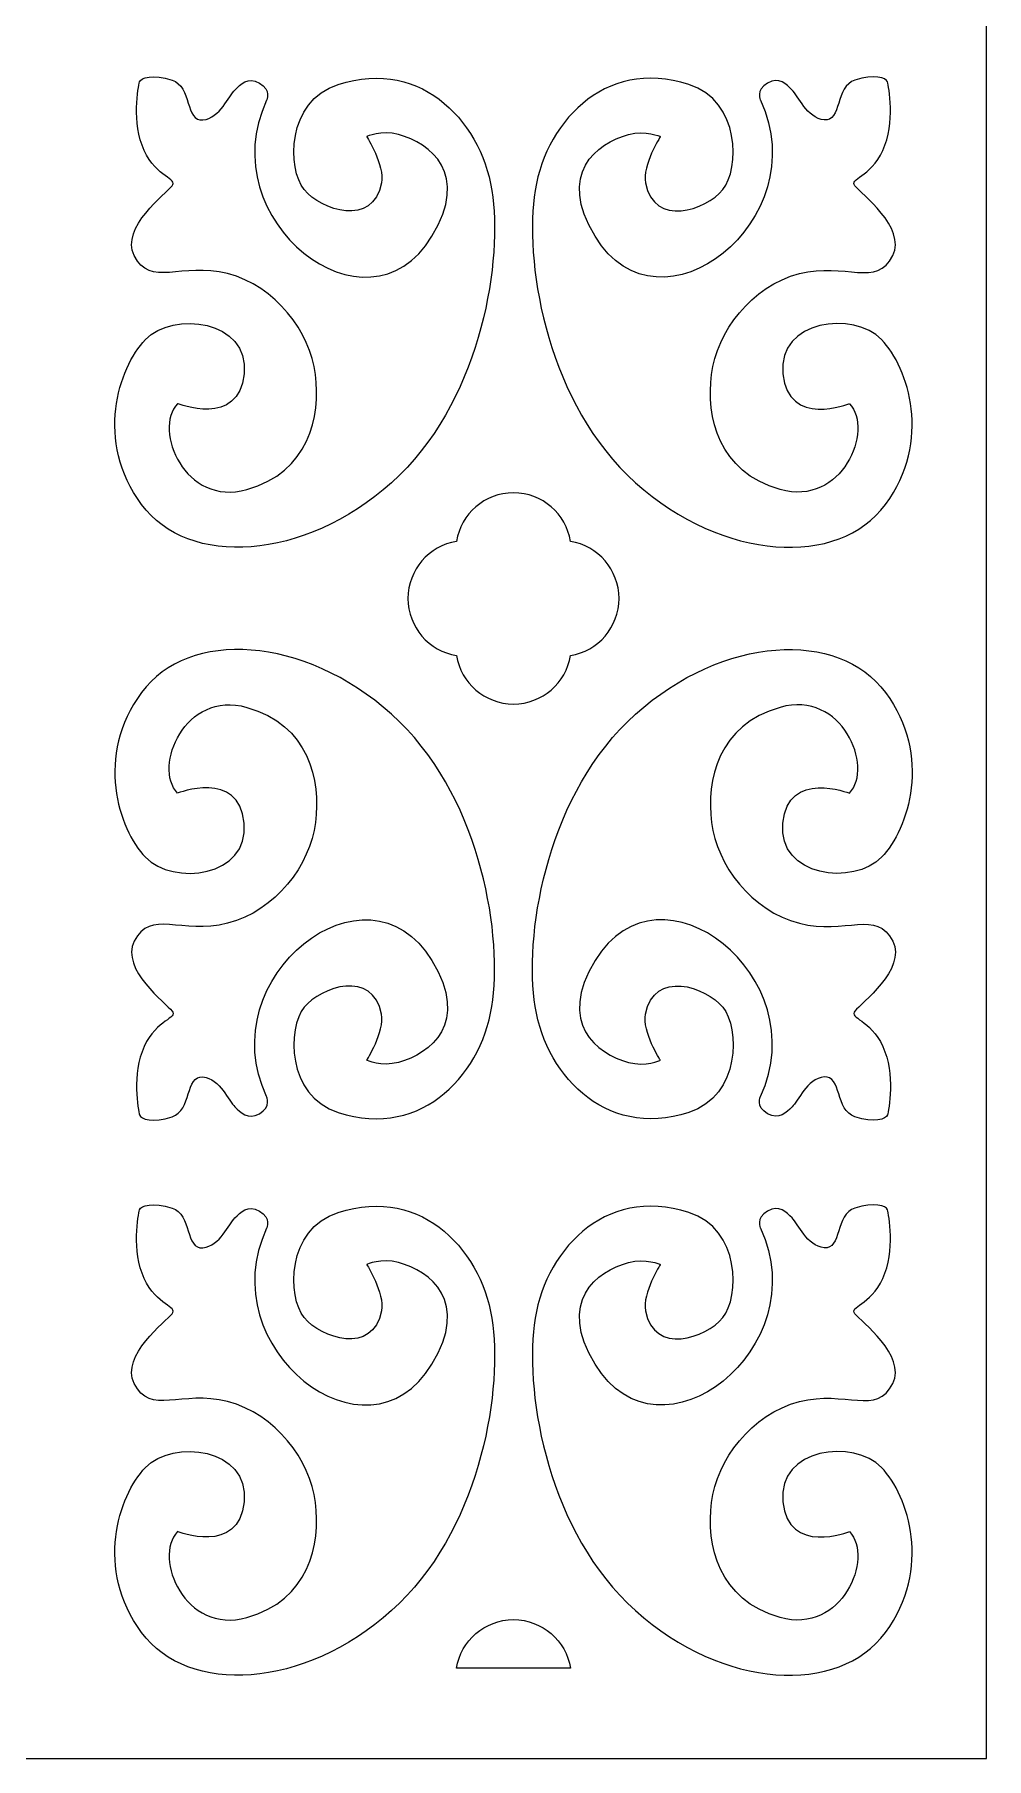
# Model space of a CAD drawing. Header units: centimetres. Extents: x -15.9 to -11.5, y -9 to 9.
# Drawn here: x -13.024 to -11.512, y -9 to -6.264 of the extents above; entities that cross this region are included whole.
import ezdxf

# ---------------------------------------------------------------- set-up
doc = ezdxf.new("R2010")
doc.units = ezdxf.units.CM
doc.header["$MEASUREMENT"] = 0
doc.layers.add('layer 1', color=7, linetype='Continuous')

msp = doc.modelspace()

# ---------------------------------------------------------------- linework, layer by layer
at = {"layer": 'layer 1', "color": 250}
for points, knots in [([(-11.51226, 9.00075), (-11.51226, 9.00075), (-11.51226, -9.00021), (-11.51226, -9.00021), (-11.51226, -9.00021), (-11.51226, -9.00021), (-12.974, -9.00021), (-12.974, -9.00021), (-12.974, -9.00021), (-12.974, -9.00021), (-13.01234, -9.00021), (-13.01234, -9.00021), (-13.01234, -9.00021), (-13.01234, -9.00021), (-14.43574, -9.00021), (-14.43574, -9.00021), (-14.43574, -9.00021), (-14.43574, -9.00021), (-14.47408, -9.00021), (-14.47408, -9.00021), (-14.47408, -9.00021), (-14.47408, -9.00021), (-15.93583, -9.0002), (-15.93583, -9.0002), (-15.93583, -9.0002), (-15.93583, -9.0002), (-15.93582, 9.00077), (-15.93582, 9.00077), (-15.93582, 9.00077), (-15.93582, 9.00077), (-14.43575, 9.00077), (-14.43575, 9.00077), (-14.43575, 9.00077), (-14.43575, 9.00077), (-14.43575, 9.00075), (-14.43575, 9.00075), (-14.43575, 9.00075), (-14.43575, 9.00075), (-13.01234, 9.00075), (-13.01234, 9.00075), (-13.01234, 9.00075), (-13.01234, 9.00075), (-12.974, 9.00075), (-12.974, 9.00075), (-12.974, 9.00075), (-12.974, 9.00075), (-11.51226, 9.00075), (-11.51226, 9.00075)], [0, 0, 0, 0, 0.0769231, 0.0769231, 0.0769231, 0.0769231, 0.1538462, 0.1538462, 0.1538462, 0.1538462, 0.2307692, 0.2307692, 0.2307692, 0.2307692, 0.3076923, 0.3076923, 0.3076923, 0.3076923, 0.3846154, 0.3846154, 0.3846154, 0.3846154, 0.4615385, 0.4615385, 0.4615385, 0.4615385, 0.5384615, 0.5384615, 0.5384615, 0.5384615, 0.6153846, 0.6153846, 0.6153846, 0.6153846, 0.6923077, 0.6923077, 0.6923077, 0.6923077, 0.7692308, 0.7692308, 0.7692308, 0.7692308, 0.8461538, 0.8461538, 0.8461538, 0.8461538, 1, 1, 1, 1]), ([(-12.4962, -6.42639), (-12.4962, -6.42639), (-12.47315, -6.4157), (-12.44565, -6.42316), (-12.44565, -6.42316), (-12.39493, -6.43691), (-12.33215, -6.48524), (-12.39262, -6.58468), (-12.39262, -6.58468), (-12.49569, -6.75419), (-12.74425, -6.55825), (-12.65496, -6.36885), (-12.65496, -6.36885), (-12.65496, -6.36885), (-12.64725, -6.35258), (-12.66629, -6.34171), (-12.66629, -6.34171), (-12.68535, -6.33085), (-12.69593, -6.34369), (-12.70546, -6.35258), (-12.70546, -6.35258), (-12.71498, -6.36146), (-12.72874, -6.39701), (-12.75625, -6.39997), (-12.75625, -6.39997), (-12.78378, -6.40293), (-12.77425, -6.34665), (-12.80495, -6.33678), (-12.80495, -6.33678), (-12.83564, -6.3269), (-12.85469, -6.33282), (-12.85681, -6.33974), (-12.85681, -6.33974), (-12.85892, -6.34665), (-12.8695, -6.40491), (-12.84939, -6.44836), (-12.84939, -6.44836), (-12.82929, -6.49181), (-12.79542, -6.49279), (-12.80495, -6.50464), (-12.80495, -6.50464), (-12.81447, -6.51649), (-12.88725, -6.57068), (-12.86527, -6.61524), (-12.86527, -6.61524), (-12.83987, -6.66672), (-12.79013, -6.62511), (-12.7171, -6.64387), (-12.7171, -6.64387), (-12.64072, -6.66349), (-12.58586, -6.73668), (-12.57739, -6.80383), (-12.57739, -6.80383), (-12.56893, -6.87098), (-12.58797, -6.95886), (-12.6864, -6.98651), (-12.6864, -6.98651), (-12.78483, -7.01416), (-12.83564, -6.89172), (-12.79648, -6.85024), (-12.79648, -6.85024), (-12.79648, -6.85024), (-12.69911, -6.88875), (-12.69064, -6.80284), (-12.69064, -6.80284), (-12.68217, -6.71694), (-12.80389, -6.70312), (-12.84728, -6.74854), (-12.84728, -6.74854), (-12.89067, -6.79396), (-12.92771, -6.90949), (-12.85363, -7.01021), (-12.85363, -7.01021), (-12.77954, -7.11093), (-12.59539, -7.10006), (-12.45673, -6.97565), (-12.45673, -6.97565), (-12.31808, -6.85123), (-12.2821, -6.63696), (-12.29586, -6.52242), (-12.29586, -6.52242), (-12.30962, -6.40788), (-12.40599, -6.30004), (-12.5414, -6.34369), (-12.5414, -6.34369), (-12.6244, -6.37044), (-12.62184, -6.47798), (-12.59539, -6.51057), (-12.59539, -6.51057), (-12.56893, -6.54315), (-12.48629, -6.57115), (-12.47261, -6.4997), (-12.47261, -6.4997), (-12.46732, -6.47205), (-12.4962, -6.42639), (-12.4962, -6.42639)], [0, 0, 0, 0, 0.04, 0.04, 0.04, 0.04, 0.08, 0.08, 0.08, 0.08, 0.12, 0.12, 0.12, 0.12, 0.16, 0.16, 0.16, 0.16, 0.2, 0.2, 0.2, 0.2, 0.24, 0.24, 0.24, 0.24, 0.28, 0.28, 0.28, 0.28, 0.32, 0.32, 0.32, 0.32, 0.36, 0.36, 0.36, 0.36, 0.4, 0.4, 0.4, 0.4, 0.44, 0.44, 0.44, 0.44, 0.48, 0.48, 0.48, 0.48, 0.52, 0.52, 0.52, 0.52, 0.56, 0.56, 0.56, 0.56, 0.6, 0.6, 0.6, 0.6, 0.64, 0.64, 0.64, 0.64, 0.68, 0.68, 0.68, 0.68, 0.72, 0.72, 0.72, 0.72, 0.76, 0.76, 0.76, 0.76, 0.8, 0.8, 0.8, 0.8, 0.84, 0.84, 0.84, 0.84, 0.88, 0.88, 0.88, 0.88, 0.92, 0.92, 0.92, 0.92, 1, 1, 1, 1]), ([(-12.03006, -6.42639), (-12.03006, -6.42639), (-12.05311, -6.4157), (-12.08062, -6.42316), (-12.08062, -6.42316), (-12.13134, -6.43691), (-12.19412, -6.48524), (-12.13365, -6.58468), (-12.13365, -6.58468), (-12.03058, -6.75419), (-11.78201, -6.55825), (-11.8713, -6.36885), (-11.8713, -6.36885), (-11.8713, -6.36885), (-11.87902, -6.35258), (-11.85997, -6.34171), (-11.85997, -6.34171), (-11.84092, -6.33085), (-11.83034, -6.34369), (-11.82081, -6.35258), (-11.82081, -6.35258), (-11.81128, -6.36146), (-11.79753, -6.39701), (-11.77001, -6.39997), (-11.77001, -6.39997), (-11.74249, -6.40293), (-11.75202, -6.34665), (-11.72132, -6.33678), (-11.72132, -6.33678), (-11.69063, -6.3269), (-11.67158, -6.33282), (-11.66946, -6.33974), (-11.66946, -6.33974), (-11.66735, -6.34665), (-11.65676, -6.40491), (-11.67687, -6.44836), (-11.67687, -6.44836), (-11.69698, -6.49181), (-11.73085, -6.49279), (-11.72132, -6.50464), (-11.72132, -6.50464), (-11.7118, -6.51649), (-11.63901, -6.57068), (-11.66099, -6.61524), (-11.66099, -6.61524), (-11.6864, -6.66672), (-11.73614, -6.62511), (-11.80917, -6.64387), (-11.80917, -6.64387), (-11.88555, -6.66349), (-11.94041, -6.73668), (-11.94888, -6.80383), (-11.94888, -6.80383), (-11.95734, -6.87098), (-11.9383, -6.95886), (-11.83986, -6.98651), (-11.83986, -6.98651), (-11.74143, -7.01416), (-11.69063, -6.89172), (-11.72979, -6.85024), (-11.72979, -6.85024), (-11.72979, -6.85024), (-11.82716, -6.88875), (-11.83563, -6.80284), (-11.83563, -6.80284), (-11.84409, -6.71694), (-11.72238, -6.70312), (-11.67899, -6.74854), (-11.67899, -6.74854), (-11.63559, -6.79396), (-11.59855, -6.90949), (-11.67264, -7.01021), (-11.67264, -7.01021), (-11.74673, -7.11093), (-11.93088, -7.10006), (-12.06953, -6.97565), (-12.06953, -6.97565), (-12.20818, -6.85123), (-12.24417, -6.63696), (-12.23041, -6.52242), (-12.23041, -6.52242), (-12.21665, -6.40788), (-12.12027, -6.30004), (-11.98486, -6.34369), (-11.98486, -6.34369), (-11.90187, -6.37044), (-11.90442, -6.47798), (-11.93088, -6.51057), (-11.93088, -6.51057), (-11.95734, -6.54315), (-12.03998, -6.57115), (-12.05366, -6.4997), (-12.05366, -6.4997), (-12.05895, -6.47205), (-12.03006, -6.42639), (-12.03006, -6.42639)], [0, 0, 0, 0, 0.04, 0.04, 0.04, 0.04, 0.08, 0.08, 0.08, 0.08, 0.12, 0.12, 0.12, 0.12, 0.16, 0.16, 0.16, 0.16, 0.2, 0.2, 0.2, 0.2, 0.24, 0.24, 0.24, 0.24, 0.28, 0.28, 0.28, 0.28, 0.32, 0.32, 0.32, 0.32, 0.36, 0.36, 0.36, 0.36, 0.4, 0.4, 0.4, 0.4, 0.44, 0.44, 0.44, 0.44, 0.48, 0.48, 0.48, 0.48, 0.52, 0.52, 0.52, 0.52, 0.56, 0.56, 0.56, 0.56, 0.6, 0.6, 0.6, 0.6, 0.64, 0.64, 0.64, 0.64, 0.68, 0.68, 0.68, 0.68, 0.72, 0.72, 0.72, 0.72, 0.76, 0.76, 0.76, 0.76, 0.8, 0.8, 0.8, 0.8, 0.84, 0.84, 0.84, 0.84, 0.88, 0.88, 0.88, 0.88, 0.92, 0.92, 0.92, 0.92, 1, 1, 1, 1]), ([(-12.0956, -7.15932), (-12.0956, -7.20495), (-12.12896, -7.24281), (-12.17262, -7.24983), (-12.17262, -7.24983), (-12.17964, -7.29349), (-12.2175, -7.32685), (-12.26313, -7.32685), (-12.26313, -7.32685), (-12.30877, -7.32685), (-12.34662, -7.29349), (-12.35364, -7.24983), (-12.35364, -7.24983), (-12.3973, -7.24281), (-12.43066, -7.20495), (-12.43066, -7.15932), (-12.43066, -7.15932), (-12.43066, -7.11369), (-12.3973, -7.07583), (-12.35364, -7.06881), (-12.35364, -7.06881), (-12.34662, -7.02515), (-12.30877, -6.99179), (-12.26313, -6.99179), (-12.26313, -6.99179), (-12.2175, -6.99179), (-12.17964, -7.02515), (-12.17262, -7.06881), (-12.17262, -7.06881), (-12.12896, -7.07583), (-12.0956, -7.11369), (-12.0956, -7.15932)], [0, 0, 0, 0, 0.1111111, 0.1111111, 0.1111111, 0.1111111, 0.2222222, 0.2222222, 0.2222222, 0.2222222, 0.3333333, 0.3333333, 0.3333333, 0.3333333, 0.4444444, 0.4444444, 0.4444444, 0.4444444, 0.5555556, 0.5555556, 0.5555556, 0.5555556, 0.6666667, 0.6666667, 0.6666667, 0.6666667, 0.7777778, 0.7777778, 0.7777778, 0.7777778, 1, 1, 1, 1]), ([(-12.4962, -7.89226), (-12.4962, -7.89226), (-12.47315, -7.90295), (-12.44565, -7.89549), (-12.44565, -7.89549), (-12.39493, -7.88174), (-12.33215, -7.83341), (-12.39262, -7.73397), (-12.39262, -7.73397), (-12.49569, -7.56446), (-12.74425, -7.7604), (-12.65496, -7.94979), (-12.65496, -7.94979), (-12.65496, -7.94979), (-12.64725, -7.96606), (-12.66629, -7.97693), (-12.66629, -7.97693), (-12.68535, -7.98779), (-12.69593, -7.97496), (-12.70546, -7.96606), (-12.70546, -7.96606), (-12.71498, -7.95718), (-12.72874, -7.92163), (-12.75625, -7.91867), (-12.75625, -7.91867), (-12.78378, -7.91571), (-12.77425, -7.97199), (-12.80495, -7.98187), (-12.80495, -7.98187), (-12.83564, -7.99174), (-12.85469, -7.98581), (-12.85681, -7.97891), (-12.85681, -7.97891), (-12.85892, -7.97199), (-12.8695, -7.91373), (-12.84939, -7.87029), (-12.84939, -7.87029), (-12.82929, -7.82684), (-12.79542, -7.82585), (-12.80495, -7.814), (-12.80495, -7.814), (-12.81447, -7.80215), (-12.88725, -7.74796), (-12.86527, -7.70341), (-12.86527, -7.70341), (-12.83987, -7.65193), (-12.79013, -7.69353), (-12.7171, -7.67477), (-12.7171, -7.67477), (-12.64072, -7.65516), (-12.58586, -7.58196), (-12.57739, -7.51481), (-12.57739, -7.51481), (-12.56893, -7.44766), (-12.58797, -7.35979), (-12.6864, -7.33214), (-12.6864, -7.33214), (-12.78483, -7.30449), (-12.83564, -7.42693), (-12.79648, -7.4684), (-12.79648, -7.4684), (-12.79648, -7.4684), (-12.69911, -7.4299), (-12.69064, -7.5158), (-12.69064, -7.5158), (-12.68217, -7.60171), (-12.80389, -7.61553), (-12.84728, -7.57011), (-12.84728, -7.57011), (-12.89067, -7.52468), (-12.92771, -7.40916), (-12.85363, -7.30844), (-12.85363, -7.30844), (-12.77954, -7.20772), (-12.59539, -7.21859), (-12.45673, -7.343), (-12.45673, -7.343), (-12.31808, -7.46742), (-12.2821, -7.68169), (-12.29586, -7.79623), (-12.29586, -7.79623), (-12.30962, -7.91077), (-12.40599, -8.01861), (-12.5414, -7.97496), (-12.5414, -7.97496), (-12.6244, -7.9482), (-12.62184, -7.84066), (-12.59539, -7.80807), (-12.59539, -7.80807), (-12.56893, -7.77549), (-12.48629, -7.7475), (-12.47261, -7.81894), (-12.47261, -7.81894), (-12.46732, -7.84659), (-12.4962, -7.89226), (-12.4962, -7.89226)], [0, 0, 0, 0, 0.04, 0.04, 0.04, 0.04, 0.08, 0.08, 0.08, 0.08, 0.12, 0.12, 0.12, 0.12, 0.16, 0.16, 0.16, 0.16, 0.2, 0.2, 0.2, 0.2, 0.24, 0.24, 0.24, 0.24, 0.28, 0.28, 0.28, 0.28, 0.32, 0.32, 0.32, 0.32, 0.36, 0.36, 0.36, 0.36, 0.4, 0.4, 0.4, 0.4, 0.44, 0.44, 0.44, 0.44, 0.48, 0.48, 0.48, 0.48, 0.52, 0.52, 0.52, 0.52, 0.56, 0.56, 0.56, 0.56, 0.6, 0.6, 0.6, 0.6, 0.64, 0.64, 0.64, 0.64, 0.68, 0.68, 0.68, 0.68, 0.72, 0.72, 0.72, 0.72, 0.76, 0.76, 0.76, 0.76, 0.8, 0.8, 0.8, 0.8, 0.84, 0.84, 0.84, 0.84, 0.88, 0.88, 0.88, 0.88, 0.92, 0.92, 0.92, 0.92, 1, 1, 1, 1]), ([(-12.03006, -7.89226), (-12.03006, -7.89226), (-12.05311, -7.90295), (-12.08062, -7.89549), (-12.08062, -7.89549), (-12.13134, -7.88174), (-12.19412, -7.83341), (-12.13365, -7.73397), (-12.13365, -7.73397), (-12.03058, -7.56446), (-11.78201, -7.7604), (-11.8713, -7.94979), (-11.8713, -7.94979), (-11.8713, -7.94979), (-11.87902, -7.96606), (-11.85997, -7.97693), (-11.85997, -7.97693), (-11.84092, -7.98779), (-11.83034, -7.97496), (-11.82081, -7.96606), (-11.82081, -7.96606), (-11.81128, -7.95718), (-11.79753, -7.92163), (-11.77001, -7.91867), (-11.77001, -7.91867), (-11.74249, -7.91571), (-11.75202, -7.97199), (-11.72132, -7.98187), (-11.72132, -7.98187), (-11.69063, -7.99174), (-11.67158, -7.98581), (-11.66946, -7.97891), (-11.66946, -7.97891), (-11.66735, -7.97199), (-11.65676, -7.91373), (-11.67687, -7.87029), (-11.67687, -7.87029), (-11.69698, -7.82684), (-11.73085, -7.82585), (-11.72132, -7.814), (-11.72132, -7.814), (-11.7118, -7.80215), (-11.63901, -7.74796), (-11.66099, -7.70341), (-11.66099, -7.70341), (-11.6864, -7.65193), (-11.73614, -7.69353), (-11.80917, -7.67477), (-11.80917, -7.67477), (-11.88555, -7.65516), (-11.94041, -7.58196), (-11.94888, -7.51481), (-11.94888, -7.51481), (-11.95734, -7.44766), (-11.9383, -7.35979), (-11.83986, -7.33214), (-11.83986, -7.33214), (-11.74143, -7.30449), (-11.69063, -7.42693), (-11.72979, -7.4684), (-11.72979, -7.4684), (-11.72979, -7.4684), (-11.82716, -7.4299), (-11.83563, -7.5158), (-11.83563, -7.5158), (-11.84409, -7.60171), (-11.72238, -7.61553), (-11.67899, -7.57011), (-11.67899, -7.57011), (-11.63559, -7.52468), (-11.59855, -7.40916), (-11.67264, -7.30844), (-11.67264, -7.30844), (-11.74673, -7.20772), (-11.93088, -7.21859), (-12.06953, -7.343), (-12.06953, -7.343), (-12.20818, -7.46742), (-12.24417, -7.68169), (-12.23041, -7.79623), (-12.23041, -7.79623), (-12.21665, -7.91077), (-12.12027, -8.01861), (-11.98486, -7.97496), (-11.98486, -7.97496), (-11.90187, -7.9482), (-11.90442, -7.84066), (-11.93088, -7.80807), (-11.93088, -7.80807), (-11.95734, -7.77549), (-12.03998, -7.7475), (-12.05366, -7.81894), (-12.05366, -7.81894), (-12.05895, -7.84659), (-12.03006, -7.89226), (-12.03006, -7.89226)], [0, 0, 0, 0, 0.04, 0.04, 0.04, 0.04, 0.08, 0.08, 0.08, 0.08, 0.12, 0.12, 0.12, 0.12, 0.16, 0.16, 0.16, 0.16, 0.2, 0.2, 0.2, 0.2, 0.24, 0.24, 0.24, 0.24, 0.28, 0.28, 0.28, 0.28, 0.32, 0.32, 0.32, 0.32, 0.36, 0.36, 0.36, 0.36, 0.4, 0.4, 0.4, 0.4, 0.44, 0.44, 0.44, 0.44, 0.48, 0.48, 0.48, 0.48, 0.52, 0.52, 0.52, 0.52, 0.56, 0.56, 0.56, 0.56, 0.6, 0.6, 0.6, 0.6, 0.64, 0.64, 0.64, 0.64, 0.68, 0.68, 0.68, 0.68, 0.72, 0.72, 0.72, 0.72, 0.76, 0.76, 0.76, 0.76, 0.8, 0.8, 0.8, 0.8, 0.84, 0.84, 0.84, 0.84, 0.88, 0.88, 0.88, 0.88, 0.92, 0.92, 0.92, 0.92, 1, 1, 1, 1]), ([(-12.4962, -8.21628), (-12.4962, -8.21628), (-12.47315, -8.20559), (-12.44565, -8.21305), (-12.44565, -8.21305), (-12.39493, -8.2268), (-12.33215, -8.27513), (-12.39262, -8.37457), (-12.39262, -8.37457), (-12.49569, -8.54408), (-12.74425, -8.34813), (-12.65496, -8.15874), (-12.65496, -8.15874), (-12.65496, -8.15874), (-12.64725, -8.14247), (-12.66629, -8.1316), (-12.66629, -8.1316), (-12.68535, -8.12074), (-12.69593, -8.13358), (-12.70546, -8.14247), (-12.70546, -8.14247), (-12.71498, -8.15135), (-12.72874, -8.1869), (-12.75625, -8.18987), (-12.75625, -8.18987), (-12.78378, -8.19282), (-12.77425, -8.13655), (-12.80495, -8.12667), (-12.80495, -8.12667), (-12.83564, -8.11679), (-12.85469, -8.12272), (-12.85681, -8.12963), (-12.85681, -8.12963), (-12.85892, -8.13655), (-12.8695, -8.1948), (-12.84939, -8.23824), (-12.84939, -8.23824), (-12.82929, -8.28169), (-12.79542, -8.28268), (-12.80495, -8.29454), (-12.80495, -8.29454), (-12.81447, -8.30638), (-12.88725, -8.36058), (-12.86527, -8.40513), (-12.86527, -8.40513), (-12.83987, -8.4566), (-12.79013, -8.415), (-12.7171, -8.43376), (-12.7171, -8.43376), (-12.64072, -8.45338), (-12.58586, -8.52658), (-12.57739, -8.59372), (-12.57739, -8.59372), (-12.56893, -8.66087), (-12.58797, -8.74875), (-12.6864, -8.7764), (-12.6864, -8.7764), (-12.78483, -8.80404), (-12.83564, -8.68161), (-12.79648, -8.64013), (-12.79648, -8.64013), (-12.79648, -8.64013), (-12.69911, -8.67864), (-12.69064, -8.59273), (-12.69064, -8.59273), (-12.68217, -8.50683), (-12.80389, -8.49301), (-12.84728, -8.53843), (-12.84728, -8.53843), (-12.89067, -8.58385), (-12.92771, -8.69938), (-12.85363, -8.80009), (-12.85363, -8.80009), (-12.77954, -8.90081), (-12.59539, -8.88995), (-12.45673, -8.76554), (-12.45673, -8.76554), (-12.31808, -8.64112), (-12.2821, -8.42684), (-12.29586, -8.3123), (-12.29586, -8.3123), (-12.30962, -8.19776), (-12.40599, -8.08993), (-12.5414, -8.13358), (-12.5414, -8.13358), (-12.6244, -8.16033), (-12.62184, -8.26787), (-12.59539, -8.30046), (-12.59539, -8.30046), (-12.56893, -8.33304), (-12.48629, -8.36104), (-12.47261, -8.28959), (-12.47261, -8.28959), (-12.46732, -8.26195), (-12.4962, -8.21628), (-12.4962, -8.21628)], [0, 0, 0, 0, 0.04, 0.04, 0.04, 0.04, 0.08, 0.08, 0.08, 0.08, 0.12, 0.12, 0.12, 0.12, 0.16, 0.16, 0.16, 0.16, 0.2, 0.2, 0.2, 0.2, 0.24, 0.24, 0.24, 0.24, 0.28, 0.28, 0.28, 0.28, 0.32, 0.32, 0.32, 0.32, 0.36, 0.36, 0.36, 0.36, 0.4, 0.4, 0.4, 0.4, 0.44, 0.44, 0.44, 0.44, 0.48, 0.48, 0.48, 0.48, 0.52, 0.52, 0.52, 0.52, 0.56, 0.56, 0.56, 0.56, 0.6, 0.6, 0.6, 0.6, 0.64, 0.64, 0.64, 0.64, 0.68, 0.68, 0.68, 0.68, 0.72, 0.72, 0.72, 0.72, 0.76, 0.76, 0.76, 0.76, 0.8, 0.8, 0.8, 0.8, 0.84, 0.84, 0.84, 0.84, 0.88, 0.88, 0.88, 0.88, 0.92, 0.92, 0.92, 0.92, 1, 1, 1, 1]), ([(-12.03006, -8.21628), (-12.03006, -8.21628), (-12.05311, -8.20559), (-12.08062, -8.21305), (-12.08062, -8.21305), (-12.13134, -8.2268), (-12.19412, -8.27513), (-12.13365, -8.37457), (-12.13365, -8.37457), (-12.03058, -8.54408), (-11.78201, -8.34813), (-11.8713, -8.15874), (-11.8713, -8.15874), (-11.8713, -8.15874), (-11.87902, -8.14247), (-11.85997, -8.1316), (-11.85997, -8.1316), (-11.84092, -8.12074), (-11.83034, -8.13358), (-11.82081, -8.14247), (-11.82081, -8.14247), (-11.81128, -8.15135), (-11.79753, -8.1869), (-11.77001, -8.18987), (-11.77001, -8.18987), (-11.74249, -8.19282), (-11.75202, -8.13655), (-11.72132, -8.12667), (-11.72132, -8.12667), (-11.69063, -8.11679), (-11.67158, -8.12272), (-11.66946, -8.12963), (-11.66946, -8.12963), (-11.66735, -8.13655), (-11.65676, -8.1948), (-11.67687, -8.23824), (-11.67687, -8.23824), (-11.69698, -8.28169), (-11.73085, -8.28268), (-11.72132, -8.29454), (-11.72132, -8.29454), (-11.7118, -8.30638), (-11.63901, -8.36058), (-11.66099, -8.40513), (-11.66099, -8.40513), (-11.6864, -8.4566), (-11.73614, -8.415), (-11.80917, -8.43376), (-11.80917, -8.43376), (-11.88555, -8.45338), (-11.94041, -8.52658), (-11.94888, -8.59372), (-11.94888, -8.59372), (-11.95734, -8.66087), (-11.9383, -8.74875), (-11.83986, -8.7764), (-11.83986, -8.7764), (-11.74143, -8.80404), (-11.69063, -8.68161), (-11.72979, -8.64013), (-11.72979, -8.64013), (-11.72979, -8.64013), (-11.82716, -8.67864), (-11.83563, -8.59273), (-11.83563, -8.59273), (-11.84409, -8.50683), (-11.72238, -8.49301), (-11.67899, -8.53843), (-11.67899, -8.53843), (-11.63559, -8.58385), (-11.59855, -8.69938), (-11.67264, -8.80009), (-11.67264, -8.80009), (-11.74673, -8.90081), (-11.93088, -8.88995), (-12.06953, -8.76554), (-12.06953, -8.76554), (-12.20818, -8.64112), (-12.24417, -8.42684), (-12.23041, -8.3123), (-12.23041, -8.3123), (-12.21665, -8.19776), (-12.12027, -8.08993), (-11.98486, -8.13358), (-11.98486, -8.13358), (-11.90187, -8.16033), (-11.90442, -8.26787), (-11.93088, -8.30046), (-11.93088, -8.30046), (-11.95734, -8.33304), (-12.03998, -8.36104), (-12.05366, -8.28959), (-12.05366, -8.28959), (-12.05895, -8.26195), (-12.03006, -8.21628), (-12.03006, -8.21628)], [0, 0, 0, 0, 0.04, 0.04, 0.04, 0.04, 0.08, 0.08, 0.08, 0.08, 0.12, 0.12, 0.12, 0.12, 0.16, 0.16, 0.16, 0.16, 0.2, 0.2, 0.2, 0.2, 0.24, 0.24, 0.24, 0.24, 0.28, 0.28, 0.28, 0.28, 0.32, 0.32, 0.32, 0.32, 0.36, 0.36, 0.36, 0.36, 0.4, 0.4, 0.4, 0.4, 0.44, 0.44, 0.44, 0.44, 0.48, 0.48, 0.48, 0.48, 0.52, 0.52, 0.52, 0.52, 0.56, 0.56, 0.56, 0.56, 0.6, 0.6, 0.6, 0.6, 0.64, 0.64, 0.64, 0.64, 0.68, 0.68, 0.68, 0.68, 0.72, 0.72, 0.72, 0.72, 0.76, 0.76, 0.76, 0.76, 0.8, 0.8, 0.8, 0.8, 0.84, 0.84, 0.84, 0.84, 0.88, 0.88, 0.88, 0.88, 0.92, 0.92, 0.92, 0.92, 1, 1, 1, 1]), ([(-12.35364, -8.85686), (-12.35364, -8.85686), (-12.17262, -8.85686), (-12.17262, -8.85686), (-12.17262, -8.85686), (-12.17964, -8.81321), (-12.2175, -8.77984), (-12.26313, -8.77984), (-12.26313, -8.77984), (-12.30877, -8.77984), (-12.34662, -8.81321), (-12.35364, -8.85686)], [0, 0, 0, 0, 0.25, 0.25, 0.25, 0.25, 0.5, 0.5, 0.5, 0.5, 1, 1, 1, 1])]:
    msp.add_open_spline(points, degree=3, knots=knots, dxfattribs=at)

doc.saveas('drawing.dxf')
